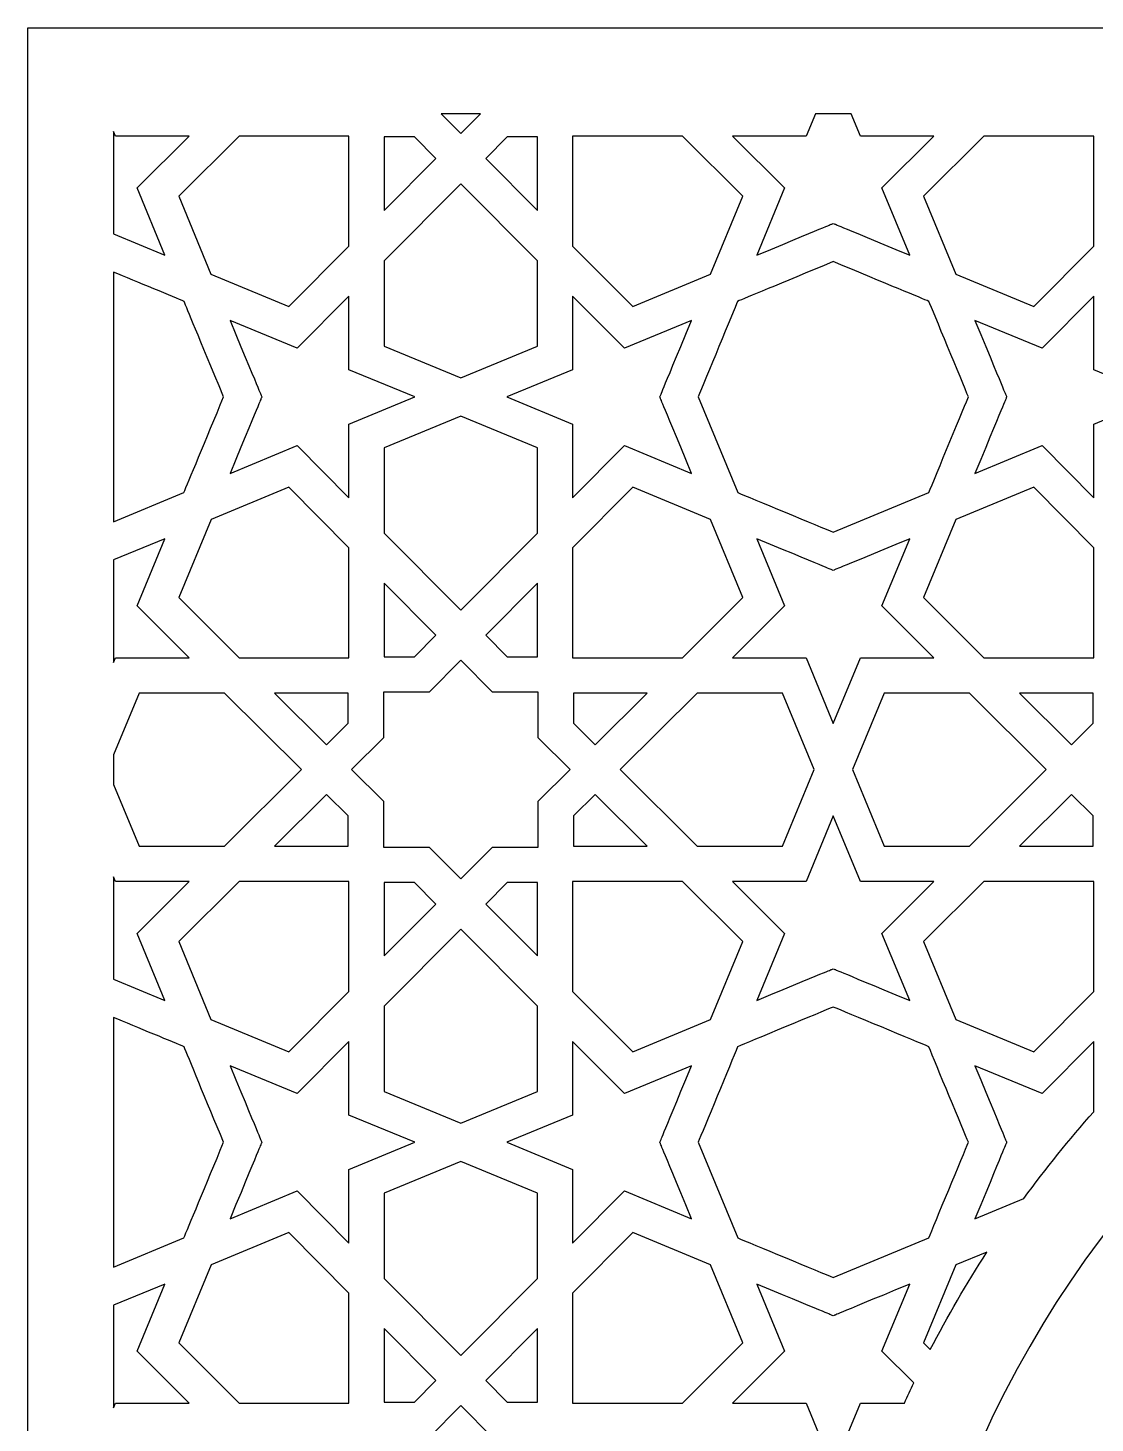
# Model space of a CAD drawing. Header units: millimetres. Extents: x -71 to 72, y -100 to 100.
# Drawn here: x -71.4 to -31.8, y 48.3 to 100.2 of the extents above; entities that cross this region are included whole.
import ezdxf

# ---------------------------------------------------------------- set-up
doc = ezdxf.new("R2010")
doc.units = ezdxf.units.MM
doc.header["$MEASUREMENT"] = 0
doc.layers.add('layer 1', color=7, linetype='Continuous')

msp = doc.modelspace()

# ---------------------------------------------------------------- linework, layer by layer
at = {"layer": 'layer 1', "color": 250}
for points, knots in [([(-71.4375, 100.1639), (-71.4375, 100.1639), (-71.4375, -99.8361), (-71.4375, -99.8361), (-71.4375, -99.8361), (-71.4375, -99.8361), (-39.4469, -99.8361), (-39.4469, -99.8361), (-39.4469, -99.8361), (-39.4469, -99.8361), (-39.4469, 31.5595), (-39.4469, 31.5595), (-39.4469, 31.5595), (-39.4469, 53.3323), (-21.7336, 71.0456), (0.0392, 71.0456), (0.0392, 71.0456), (21.8115, 71.0456), (39.5249, 53.3323), (39.5249, 31.5595), (39.5249, 31.5595), (39.5249, 31.5595), (39.5249, -99.8361), (39.5249, -99.8361), (39.5249, -99.8361), (39.5249, -99.8361), (71.5155, -99.8361), (71.5155, -99.8361), (71.5155, -99.8361), (71.5155, -99.8361), (71.5155, 100.1639), (71.5155, 100.1639), (71.5155, 100.1639), (71.5155, 100.1639), (-71.4375, 100.1639), (-71.4375, 100.1639)], [0, 0, 0, 0, 0.1, 0.1, 0.1, 0.1, 0.2, 0.2, 0.2, 0.2, 0.3, 0.3, 0.3, 0.3, 0.4, 0.4, 0.4, 0.4, 0.5, 0.5, 0.5, 0.5, 0.6, 0.6, 0.6, 0.6, 0.7, 0.7, 0.7, 0.7, 0.8, 0.8, 0.8, 0.8, 1, 1, 1, 1]), ([(-55.3482, 96.2385), (-55.3482, 96.2385), (-56.0798, 96.9772), (-56.0798, 96.9772), (-56.0798, 96.9772), (-56.0798, 96.9772), (-54.6167, 96.9772), (-54.6167, 96.9772), (-54.6167, 96.9772), (-54.6167, 96.9772), (-55.3482, 96.2385), (-55.3482, 96.2385)], [0, 0, 0, 0, 0.25, 0.25, 0.25, 0.25, 0.5, 0.5, 0.5, 0.5, 1, 1, 1, 1]), ([(-39.6998, 94.2192), (-39.6998, 94.2192), (-38.6651, 91.7247), (-38.6651, 91.7247), (-38.6651, 91.7247), (-41.6216, 92.9503), (-41.3203, 92.825), (-41.5078, 92.9037), (-41.5078, 92.9037), (-41.7003, 92.8229), (-41.3886, 92.9524), (-44.3504, 91.7247), (-44.3504, 91.7247), (-44.3504, 91.7247), (-43.3159, 94.2192), (-43.3159, 94.2192), (-43.3159, 94.2192), (-43.3159, 94.2192), (-45.249, 96.1436), (-45.249, 96.1436), (-45.249, 96.1436), (-45.249, 96.1436), (-42.5188, 96.1436), (-42.5188, 96.1436), (-42.5188, 96.1436), (-42.5188, 96.1436), (-42.1735, 96.9772), (-42.1735, 96.9772), (-42.1735, 96.9772), (-42.1735, 96.9772), (-40.842, 96.9772), (-40.842, 96.9772), (-40.842, 96.9772), (-40.842, 96.9772), (-40.4967, 96.1436), (-40.4967, 96.1436), (-40.4967, 96.1436), (-40.4967, 96.1436), (-37.7665, 96.1436), (-37.7665, 96.1436), (-37.7665, 96.1436), (-37.7665, 96.1436), (-39.6998, 94.2192), (-39.6998, 94.2192)], [0, 0, 0, 0, 0.0833333, 0.0833333, 0.0833333, 0.0833333, 0.1666667, 0.1666667, 0.1666667, 0.1666667, 0.25, 0.25, 0.25, 0.25, 0.3333333, 0.3333333, 0.3333333, 0.3333333, 0.4166667, 0.4166667, 0.4166667, 0.4166667, 0.5, 0.5, 0.5, 0.5, 0.5833333, 0.5833333, 0.5833333, 0.5833333, 0.6666667, 0.6666667, 0.6666667, 0.6666667, 0.75, 0.75, 0.75, 0.75, 0.8333333, 0.8333333, 0.8333333, 0.8333333, 1, 1, 1, 1]), ([(-67.3806, 94.2192), (-67.3806, 94.2192), (-66.3461, 91.7247), (-66.3461, 91.7247), (-66.3461, 91.7247), (-66.3461, 91.7247), (-68.2511, 92.5142), (-68.2511, 92.5142), (-68.2511, 92.5142), (-68.2511, 92.5142), (-68.2511, 96.3207), (-68.2511, 96.3207), (-68.2511, 96.3207), (-68.2511, 96.3207), (-68.1778, 96.1436), (-68.1778, 96.1436), (-68.1778, 96.1436), (-68.1778, 96.1436), (-65.4473, 96.1436), (-65.4473, 96.1436), (-65.4473, 96.1436), (-65.4473, 96.1436), (-67.3806, 94.2192), (-67.3806, 94.2192)], [0, 0, 0, 0, 0.1428571, 0.1428571, 0.1428571, 0.1428571, 0.2857143, 0.2857143, 0.2857143, 0.2857143, 0.4285714, 0.4285714, 0.4285714, 0.4285714, 0.5714286, 0.5714286, 0.5714286, 0.5714286, 0.7142857, 0.7142857, 0.7142857, 0.7142857, 1, 1, 1, 1]), ([(-59.5044, 92.0598), (-59.5044, 92.0598), (-61.7382, 89.8158), (-61.7382, 89.8158), (-61.7382, 89.8158), (-61.7382, 89.8158), (-64.6326, 91.016), (-64.6326, 91.016), (-64.6326, 91.016), (-64.6326, 91.016), (-65.8323, 93.9098), (-65.8323, 93.9098), (-65.8323, 93.9098), (-65.8323, 93.9098), (-63.5879, 96.1436), (-63.5879, 96.1436), (-63.5879, 96.1436), (-63.5879, 96.1436), (-59.5044, 96.1436), (-59.5044, 96.1436), (-59.5044, 96.1436), (-59.5044, 96.1436), (-59.5044, 92.0598), (-59.5044, 92.0598)], [0, 0, 0, 0, 0.1428571, 0.1428571, 0.1428571, 0.1428571, 0.2857143, 0.2857143, 0.2857143, 0.2857143, 0.4285714, 0.4285714, 0.4285714, 0.4285714, 0.5714286, 0.5714286, 0.5714286, 0.5714286, 0.7142857, 0.7142857, 0.7142857, 0.7142857, 1, 1, 1, 1]), ([(-58.1925, 93.3792), (-58.1925, 93.3792), (-58.1925, 96.1129), (-58.1925, 96.1129), (-58.1925, 96.1129), (-58.1925, 96.1129), (-57.0698, 96.1129), (-57.0698, 96.1129), (-57.0698, 96.1129), (-57.0698, 96.1129), (-56.2723, 95.3086), (-56.2723, 95.3086), (-56.2723, 95.3086), (-56.2723, 95.3086), (-58.1925, 93.3792), (-58.1925, 93.3792)], [0, 0, 0, 0, 0.2, 0.2, 0.2, 0.2, 0.4, 0.4, 0.4, 0.4, 0.6, 0.6, 0.6, 0.6, 1, 1, 1, 1]), ([(-54.4241, 95.3086), (-54.4241, 95.3086), (-53.6266, 96.1129), (-53.6266, 96.1129), (-53.6266, 96.1129), (-53.6266, 96.1129), (-52.504, 96.1129), (-52.504, 96.1129), (-52.504, 96.1129), (-52.504, 96.1129), (-52.504, 93.3792), (-52.504, 93.3792), (-52.504, 93.3792), (-52.504, 93.3792), (-54.4241, 95.3086), (-54.4241, 95.3086)], [0, 0, 0, 0, 0.2, 0.2, 0.2, 0.2, 0.4, 0.4, 0.4, 0.4, 0.6, 0.6, 0.6, 0.6, 1, 1, 1, 1]), ([(-46.0653, 91.0156), (-46.0653, 91.0156), (-48.9583, 89.8158), (-48.9583, 89.8158), (-48.9583, 89.8158), (-48.9583, 89.8158), (-51.192, 92.0598), (-51.192, 92.0598), (-51.192, 92.0598), (-51.192, 92.0598), (-51.192, 96.1436), (-51.192, 96.1436), (-51.192, 96.1436), (-51.192, 96.1436), (-47.1084, 96.1436), (-47.1084, 96.1436), (-47.1084, 96.1436), (-47.1084, 96.1436), (-44.8641, 93.9098), (-44.8641, 93.9098), (-44.8641, 93.9098), (-44.8641, 93.9098), (-46.0653, 91.0156), (-46.0653, 91.0156)], [0, 0, 0, 0, 0.1428571, 0.1428571, 0.1428571, 0.1428571, 0.2857143, 0.2857143, 0.2857143, 0.2857143, 0.4285714, 0.4285714, 0.4285714, 0.4285714, 0.5714286, 0.5714286, 0.5714286, 0.5714286, 0.7142857, 0.7142857, 0.7142857, 0.7142857, 1, 1, 1, 1]), ([(-31.8234, 92.0598), (-31.8234, 92.0598), (-34.0572, 89.8158), (-34.0572, 89.8158), (-34.0572, 89.8158), (-34.0572, 89.8158), (-36.9517, 91.016), (-36.9517, 91.016), (-36.9517, 91.016), (-36.9517, 91.016), (-38.1514, 93.9098), (-38.1514, 93.9098), (-38.1514, 93.9098), (-38.1514, 93.9098), (-35.9071, 96.1436), (-35.9071, 96.1436), (-35.9071, 96.1436), (-35.9071, 96.1436), (-31.8234, 96.1436), (-31.8234, 96.1436), (-31.8234, 96.1436), (-31.8234, 96.1436), (-31.8234, 92.0598), (-31.8234, 92.0598)], [0, 0, 0, 0, 0.1428571, 0.1428571, 0.1428571, 0.1428571, 0.2857143, 0.2857143, 0.2857143, 0.2857143, 0.4285714, 0.4285714, 0.4285714, 0.4285714, 0.5714286, 0.5714286, 0.5714286, 0.5714286, 0.7142857, 0.7142857, 0.7142857, 0.7142857, 1, 1, 1, 1]), ([(-52.504, 88.3476), (-52.504, 88.3476), (-55.3482, 87.1696), (-55.3482, 87.1696), (-55.3482, 87.1696), (-55.3482, 87.1696), (-58.1925, 88.3476), (-58.1925, 88.3476), (-58.1925, 88.3476), (-58.1925, 88.3476), (-58.1925, 91.5183), (-58.1925, 91.5183), (-58.1925, 91.5183), (-58.1925, 91.5183), (-55.3482, 94.3772), (-55.3482, 94.3772), (-55.3482, 94.3772), (-55.3482, 94.3772), (-52.504, 91.5183), (-52.504, 91.5183), (-52.504, 91.5183), (-52.504, 91.5183), (-52.504, 88.3476), (-52.504, 88.3476)], [0, 0, 0, 0, 0.1428571, 0.1428571, 0.1428571, 0.1428571, 0.2857143, 0.2857143, 0.2857143, 0.2857143, 0.4285714, 0.4285714, 0.4285714, 0.4285714, 0.5714286, 0.5714286, 0.5714286, 0.5714286, 0.7142857, 0.7142857, 0.7142857, 0.7142857, 1, 1, 1, 1]), ([(-37.9581, 82.9077), (-37.9581, 82.9077), (-41.5078, 81.4359), (-41.5078, 81.4359), (-41.5078, 81.4359), (-41.9581, 81.6226), (-44.6355, 82.7328), (-45.0588, 82.9081), (-45.0588, 82.9081), (-45.0588, 82.9081), (-46.5311, 86.4595), (-46.5311, 86.4595), (-46.5311, 86.4595), (-46.2899, 87.0405), (-45.1925, 89.6839), (-45.0643, 90.0081), (-45.0643, 90.0081), (-44.7849, 90.1245), (-43.495, 90.6593), (-41.5078, 91.4827), (-41.5078, 91.4827), (-39.5207, 90.6593), (-38.2306, 90.1245), (-37.9512, 90.0081), (-37.9512, 90.0081), (-37.8214, 89.68), (-36.7246, 87.0377), (-36.4844, 86.4595), (-36.4844, 86.4595), (-36.554, 86.2916), (-37.7494, 83.4066), (-37.9581, 82.9077)], [0, 0, 0, 0, 0.1111111, 0.1111111, 0.1111111, 0.1111111, 0.2222222, 0.2222222, 0.2222222, 0.2222222, 0.3333333, 0.3333333, 0.3333333, 0.3333333, 0.4444444, 0.4444444, 0.4444444, 0.4444444, 0.5555556, 0.5555556, 0.5555556, 0.5555556, 0.6666667, 0.6666667, 0.6666667, 0.6666667, 0.7777778, 0.7777778, 0.7777778, 0.7777778, 1, 1, 1, 1]), ([(-64.1652, 86.4595), (-64.8098, 84.9037), (-65.4988, 83.2425), (-65.6389, 82.9077), (-65.6389, 82.9077), (-65.6389, 82.9077), (-68.2511, 81.8247), (-68.2511, 81.8247), (-68.2511, 81.8247), (-68.2511, 81.8247), (-68.2511, 91.0943), (-68.2511, 91.0943), (-68.2511, 91.0943), (-67.4398, 90.7581), (-65.9424, 90.1372), (-65.6322, 90.0081), (-65.6322, 90.0081), (-65.5213, 89.7276), (-65.0986, 88.7109), (-64.1652, 86.4595)], [0, 0, 0, 0, 0.1666667, 0.1666667, 0.1666667, 0.1666667, 0.3333333, 0.3333333, 0.3333333, 0.3333333, 0.5, 0.5, 0.5, 0.5, 0.6666667, 0.6666667, 0.6666667, 0.6666667, 1, 1, 1, 1]), ([(-57.063, 86.4595), (-57.063, 86.4595), (-59.5044, 85.4484), (-59.5044, 85.4484), (-59.5044, 85.4484), (-59.5044, 85.4484), (-59.5044, 82.7179), (-59.5044, 82.7179), (-59.5044, 82.7179), (-59.5044, 82.7179), (-61.4288, 84.6512), (-61.4288, 84.6512), (-61.4288, 84.6512), (-61.4288, 84.6512), (-63.9232, 83.6165), (-63.9232, 83.6165), (-63.9232, 83.6165), (-62.6825, 86.6098), (-62.8184, 86.2831), (-62.7443, 86.4595), (-62.7443, 86.4595), (-62.8161, 86.6299), (-62.6766, 86.2944), (-63.9232, 89.3018), (-63.9232, 89.3018), (-63.9232, 89.3018), (-61.4288, 88.2675), (-61.4288, 88.2675), (-61.4288, 88.2675), (-61.4288, 88.2675), (-59.5044, 90.2007), (-59.5044, 90.2007), (-59.5044, 90.2007), (-59.5044, 90.2007), (-59.5044, 87.4702), (-59.5044, 87.4702), (-59.5044, 87.4702), (-59.5044, 87.4702), (-57.063, 86.4595), (-57.063, 86.4595)], [0, 0, 0, 0, 0.0909091, 0.0909091, 0.0909091, 0.0909091, 0.1818182, 0.1818182, 0.1818182, 0.1818182, 0.2727273, 0.2727273, 0.2727273, 0.2727273, 0.3636364, 0.3636364, 0.3636364, 0.3636364, 0.4545455, 0.4545455, 0.4545455, 0.4545455, 0.5454545, 0.5454545, 0.5454545, 0.5454545, 0.6363636, 0.6363636, 0.6363636, 0.6363636, 0.7272727, 0.7272727, 0.7272727, 0.7272727, 0.8181818, 0.8181818, 0.8181818, 0.8181818, 1, 1, 1, 1]), ([(-47.9521, 86.4595), (-47.8776, 86.282), (-48.0097, 86.6003), (-46.7731, 83.6165), (-46.7731, 83.6165), (-46.7731, 83.6165), (-49.2676, 84.6512), (-49.2676, 84.6512), (-49.2676, 84.6512), (-49.2676, 84.6512), (-51.192, 82.7179), (-51.192, 82.7179), (-51.192, 82.7179), (-51.192, 82.7179), (-51.192, 85.4484), (-51.192, 85.4484), (-51.192, 85.4484), (-51.192, 85.4484), (-53.6334, 86.4595), (-53.6334, 86.4595), (-53.6334, 86.4595), (-53.6334, 86.4595), (-51.192, 87.4702), (-51.192, 87.4702), (-51.192, 87.4702), (-51.192, 87.4702), (-51.192, 90.2007), (-51.192, 90.2007), (-51.192, 90.2007), (-51.192, 90.2007), (-49.2676, 88.2675), (-49.2676, 88.2675), (-49.2676, 88.2675), (-49.2676, 88.2675), (-46.7731, 89.3018), (-46.7731, 89.3018), (-46.7731, 89.3018), (-47.9994, 86.3434), (-47.8743, 86.6444), (-47.9521, 86.4595)], [0, 0, 0, 0, 0.0909091, 0.0909091, 0.0909091, 0.0909091, 0.1818182, 0.1818182, 0.1818182, 0.1818182, 0.2727273, 0.2727273, 0.2727273, 0.2727273, 0.3636364, 0.3636364, 0.3636364, 0.3636364, 0.4545455, 0.4545455, 0.4545455, 0.4545455, 0.5454545, 0.5454545, 0.5454545, 0.5454545, 0.6363636, 0.6363636, 0.6363636, 0.6363636, 0.7272727, 0.7272727, 0.7272727, 0.7272727, 0.8181818, 0.8181818, 0.8181818, 0.8181818, 1, 1, 1, 1]), ([(-29.3822, 86.4595), (-29.3822, 86.4595), (-31.8234, 85.4484), (-31.8234, 85.4484), (-31.8234, 85.4484), (-31.8234, 85.4484), (-31.8234, 82.7179), (-31.8234, 82.7179), (-31.8234, 82.7179), (-31.8234, 82.7179), (-33.7478, 84.6512), (-33.7478, 84.6512), (-33.7478, 84.6512), (-33.7478, 84.6512), (-36.2424, 83.6165), (-36.2424, 83.6165), (-36.2424, 83.6165), (-35.016, 86.5752), (-35.1413, 86.2743), (-35.0633, 86.4595), (-35.0633, 86.4595), (-35.1381, 86.6366), (-35.0058, 86.3184), (-36.2424, 89.3018), (-36.2424, 89.3018), (-36.2424, 89.3018), (-33.7478, 88.2675), (-33.7478, 88.2675), (-33.7478, 88.2675), (-33.7478, 88.2675), (-31.8234, 90.2007), (-31.8234, 90.2007), (-31.8234, 90.2007), (-31.8234, 90.2007), (-31.8234, 87.4702), (-31.8234, 87.4702), (-31.8234, 87.4702), (-31.8234, 87.4702), (-29.3822, 86.4595), (-29.3822, 86.4595)], [0, 0, 0, 0, 0.0909091, 0.0909091, 0.0909091, 0.0909091, 0.1818182, 0.1818182, 0.1818182, 0.1818182, 0.2727273, 0.2727273, 0.2727273, 0.2727273, 0.3636364, 0.3636364, 0.3636364, 0.3636364, 0.4545455, 0.4545455, 0.4545455, 0.4545455, 0.5454545, 0.5454545, 0.5454545, 0.5454545, 0.6363636, 0.6363636, 0.6363636, 0.6363636, 0.7272727, 0.7272727, 0.7272727, 0.7272727, 0.8181818, 0.8181818, 0.8181818, 0.8181818, 1, 1, 1, 1]), ([(-52.504, 81.4003), (-52.504, 81.4003), (-55.3482, 78.5418), (-55.3482, 78.5418), (-55.3482, 78.5418), (-55.3482, 78.5418), (-58.1925, 81.4003), (-58.1925, 81.4003), (-58.1925, 81.4003), (-58.1925, 81.4003), (-58.1925, 84.5714), (-58.1925, 84.5714), (-58.1925, 84.5714), (-58.1925, 84.5714), (-55.3482, 85.749), (-55.3482, 85.749), (-55.3482, 85.749), (-55.3482, 85.749), (-52.504, 84.5714), (-52.504, 84.5714), (-52.504, 84.5714), (-52.504, 84.5714), (-52.504, 81.4003), (-52.504, 81.4003)], [0, 0, 0, 0, 0.1428571, 0.1428571, 0.1428571, 0.1428571, 0.2857143, 0.2857143, 0.2857143, 0.2857143, 0.4285714, 0.4285714, 0.4285714, 0.4285714, 0.5714286, 0.5714286, 0.5714286, 0.5714286, 0.7142857, 0.7142857, 0.7142857, 0.7142857, 1, 1, 1, 1]), ([(-64.6319, 81.9027), (-64.6319, 81.9027), (-61.7382, 83.1028), (-61.7382, 83.1028), (-61.7382, 83.1028), (-61.7382, 83.1028), (-59.5044, 80.8588), (-59.5044, 80.8588), (-59.5044, 80.8588), (-59.5044, 80.8588), (-59.5044, 76.775), (-59.5044, 76.775), (-59.5044, 76.775), (-59.5044, 76.775), (-63.5879, 76.775), (-63.5879, 76.775), (-63.5879, 76.775), (-63.5879, 76.775), (-65.8322, 79.0088), (-65.8322, 79.0088), (-65.8322, 79.0088), (-65.8322, 79.0088), (-64.6319, 81.9027), (-64.6319, 81.9027)], [0, 0, 0, 0, 0.1428571, 0.1428571, 0.1428571, 0.1428571, 0.2857143, 0.2857143, 0.2857143, 0.2857143, 0.4285714, 0.4285714, 0.4285714, 0.4285714, 0.5714286, 0.5714286, 0.5714286, 0.5714286, 0.7142857, 0.7142857, 0.7142857, 0.7142857, 1, 1, 1, 1]), ([(-46.0645, 81.9027), (-46.0645, 81.9027), (-44.8641, 79.0088), (-44.8641, 79.0088), (-44.8641, 79.0088), (-44.8641, 79.0088), (-47.1084, 76.775), (-47.1084, 76.775), (-47.1084, 76.775), (-47.1084, 76.775), (-51.192, 76.775), (-51.192, 76.775), (-51.192, 76.775), (-51.192, 76.775), (-51.192, 80.8588), (-51.192, 80.8588), (-51.192, 80.8588), (-51.192, 80.8588), (-48.9583, 83.1028), (-48.9583, 83.1028), (-48.9583, 83.1028), (-48.9583, 83.1028), (-46.0645, 81.9027), (-46.0645, 81.9027)], [0, 0, 0, 0, 0.1428571, 0.1428571, 0.1428571, 0.1428571, 0.2857143, 0.2857143, 0.2857143, 0.2857143, 0.4285714, 0.4285714, 0.4285714, 0.4285714, 0.5714286, 0.5714286, 0.5714286, 0.5714286, 0.7142857, 0.7142857, 0.7142857, 0.7142857, 1, 1, 1, 1]), ([(-36.951, 81.9027), (-36.951, 81.9027), (-34.0572, 83.1028), (-34.0572, 83.1028), (-34.0572, 83.1028), (-34.0572, 83.1028), (-31.8234, 80.8588), (-31.8234, 80.8588), (-31.8234, 80.8588), (-31.8234, 80.8588), (-31.8234, 76.775), (-31.8234, 76.775), (-31.8234, 76.775), (-31.8234, 76.775), (-35.9071, 76.775), (-35.9071, 76.775), (-35.9071, 76.775), (-35.9071, 76.775), (-38.1514, 79.0088), (-38.1514, 79.0088), (-38.1514, 79.0088), (-38.1514, 79.0088), (-36.951, 81.9027), (-36.951, 81.9027)], [0, 0, 0, 0, 0.1428571, 0.1428571, 0.1428571, 0.1428571, 0.2857143, 0.2857143, 0.2857143, 0.2857143, 0.4285714, 0.4285714, 0.4285714, 0.4285714, 0.5714286, 0.5714286, 0.5714286, 0.5714286, 0.7142857, 0.7142857, 0.7142857, 0.7142857, 1, 1, 1, 1]), ([(-67.3806, 78.6994), (-67.3806, 78.6994), (-65.4473, 76.775), (-65.4473, 76.775), (-65.4473, 76.775), (-65.4473, 76.775), (-68.1778, 76.775), (-68.1778, 76.775), (-68.1778, 76.775), (-68.1778, 76.775), (-68.2511, 76.5979), (-68.2511, 76.5979), (-68.2511, 76.5979), (-68.2511, 76.5979), (-68.2511, 80.4044), (-68.2511, 80.4044), (-68.2511, 80.4044), (-68.2511, 80.4044), (-66.3461, 81.1939), (-66.3461, 81.1939), (-66.3461, 81.1939), (-66.3461, 81.1939), (-67.3806, 78.6994), (-67.3806, 78.6994)], [0, 0, 0, 0, 0.1428571, 0.1428571, 0.1428571, 0.1428571, 0.2857143, 0.2857143, 0.2857143, 0.2857143, 0.4285714, 0.4285714, 0.4285714, 0.4285714, 0.5714286, 0.5714286, 0.5714286, 0.5714286, 0.7142857, 0.7142857, 0.7142857, 0.7142857, 1, 1, 1, 1]), ([(-40.4968, 76.775), (-40.4968, 76.775), (-41.5078, 74.3338), (-41.5078, 74.3338), (-41.5078, 74.3338), (-41.5078, 74.3338), (-42.5187, 76.775), (-42.5187, 76.775), (-42.5187, 76.775), (-42.5187, 76.775), (-45.249, 76.775), (-45.249, 76.775), (-45.249, 76.775), (-45.249, 76.775), (-43.3159, 78.6994), (-43.3159, 78.6994), (-43.3159, 78.6994), (-43.3159, 78.6994), (-44.3504, 81.1939), (-44.3504, 81.1939), (-44.3504, 81.1939), (-41.4173, 79.9783), (-41.6949, 80.0936), (-41.5078, 80.015), (-41.5078, 80.015), (-41.3325, 80.0887), (-41.6384, 79.9617), (-38.6651, 81.1939), (-38.6651, 81.1939), (-38.6651, 81.1939), (-39.6998, 78.6994), (-39.6998, 78.6994), (-39.6998, 78.6994), (-39.6998, 78.6994), (-37.7665, 76.775), (-37.7665, 76.775), (-37.7665, 76.775), (-37.7665, 76.775), (-40.4968, 76.775), (-40.4968, 76.775)], [0, 0, 0, 0, 0.0909091, 0.0909091, 0.0909091, 0.0909091, 0.1818182, 0.1818182, 0.1818182, 0.1818182, 0.2727273, 0.2727273, 0.2727273, 0.2727273, 0.3636364, 0.3636364, 0.3636364, 0.3636364, 0.4545455, 0.4545455, 0.4545455, 0.4545455, 0.5454545, 0.5454545, 0.5454545, 0.5454545, 0.6363636, 0.6363636, 0.6363636, 0.6363636, 0.7272727, 0.7272727, 0.7272727, 0.7272727, 0.8181818, 0.8181818, 0.8181818, 0.8181818, 1, 1, 1, 1]), ([(-58.1925, 76.8057), (-58.1925, 76.8057), (-58.1925, 79.5394), (-58.1925, 79.5394), (-58.1925, 79.5394), (-58.1925, 79.5394), (-56.2723, 77.6101), (-56.2723, 77.6101), (-56.2723, 77.6101), (-56.2723, 77.6101), (-57.0698, 76.8057), (-57.0698, 76.8057), (-57.0698, 76.8057), (-57.0698, 76.8057), (-58.1925, 76.8057), (-58.1925, 76.8057)], [0, 0, 0, 0, 0.2, 0.2, 0.2, 0.2, 0.4, 0.4, 0.4, 0.4, 0.6, 0.6, 0.6, 0.6, 1, 1, 1, 1]), ([(-54.424, 77.6101), (-54.424, 77.6101), (-52.504, 79.5394), (-52.504, 79.5394), (-52.504, 79.5394), (-52.504, 79.5394), (-52.504, 76.8057), (-52.504, 76.8057), (-52.504, 76.8057), (-52.504, 76.8057), (-53.6265, 76.8057), (-53.6265, 76.8057), (-53.6265, 76.8057), (-53.6265, 76.8057), (-54.424, 77.6101), (-54.424, 77.6101)], [0, 0, 0, 0, 0.2, 0.2, 0.2, 0.2, 0.4, 0.4, 0.4, 0.4, 0.6, 0.6, 0.6, 0.6, 1, 1, 1, 1]), ([(-59.4056, 72.6228), (-59.4056, 72.6228), (-58.2232, 73.7934), (-58.2232, 73.7934), (-58.2232, 73.7934), (-58.2232, 73.7934), (-58.2232, 75.4938), (-58.2232, 75.4938), (-58.2232, 75.4938), (-58.2232, 75.4938), (-56.5226, 75.4938), (-56.5226, 75.4938), (-56.5226, 75.4938), (-56.5226, 75.4938), (-55.3482, 76.6801), (-55.3482, 76.6801), (-55.3482, 76.6801), (-55.3482, 76.6801), (-54.1737, 75.4938), (-54.1737, 75.4938), (-54.1737, 75.4938), (-54.1737, 75.4938), (-52.4732, 75.4938), (-52.4732, 75.4938), (-52.4732, 75.4938), (-52.4732, 75.4938), (-52.4732, 73.7934), (-52.4732, 73.7934), (-52.4732, 73.7934), (-52.4732, 73.7934), (-51.287, 72.619), (-51.287, 72.619), (-51.287, 72.619), (-51.287, 72.619), (-52.4732, 71.4446), (-52.4732, 71.4446), (-52.4732, 71.4446), (-52.4732, 71.4446), (-52.4732, 69.7438), (-52.4732, 69.7438), (-52.4732, 69.7438), (-52.4732, 69.7438), (-54.1737, 69.7438), (-54.1737, 69.7438), (-54.1737, 69.7438), (-54.1737, 69.7438), (-55.3471, 68.5585), (-55.3471, 68.5585), (-55.3471, 68.5585), (-55.3471, 68.5585), (-55.351, 68.5624), (-55.351, 68.5624), (-55.351, 68.5624), (-55.351, 68.5624), (-55.3521, 68.5613), (-55.3521, 68.5613), (-55.3521, 68.5613), (-55.3521, 68.5613), (-56.5226, 69.7438), (-56.5226, 69.7438), (-56.5226, 69.7438), (-56.5226, 69.7438), (-58.2232, 69.7438), (-58.2232, 69.7438), (-58.2232, 69.7438), (-58.2232, 69.7438), (-58.2232, 71.4446), (-58.2232, 71.4446), (-58.2232, 71.4446), (-58.2232, 71.4446), (-59.4085, 72.6176), (-59.4085, 72.6176), (-59.4085, 72.6176), (-59.4085, 72.6176), (-59.4046, 72.6218), (-59.4046, 72.6218), (-59.4046, 72.6218), (-59.4046, 72.6218), (-59.4056, 72.6228), (-59.4056, 72.6228)], [0, 0, 0, 0, 0.047619, 0.047619, 0.047619, 0.047619, 0.0952381, 0.0952381, 0.0952381, 0.0952381, 0.1428571, 0.1428571, 0.1428571, 0.1428571, 0.1904762, 0.1904762, 0.1904762, 0.1904762, 0.2380952, 0.2380952, 0.2380952, 0.2380952, 0.2857143, 0.2857143, 0.2857143, 0.2857143, 0.3333333, 0.3333333, 0.3333333, 0.3333333, 0.3809524, 0.3809524, 0.3809524, 0.3809524, 0.4285714, 0.4285714, 0.4285714, 0.4285714, 0.4761905, 0.4761905, 0.4761905, 0.4761905, 0.5238095, 0.5238095, 0.5238095, 0.5238095, 0.5714286, 0.5714286, 0.5714286, 0.5714286, 0.6190476, 0.6190476, 0.6190476, 0.6190476, 0.6666667, 0.6666667, 0.6666667, 0.6666667, 0.7142857, 0.7142857, 0.7142857, 0.7142857, 0.7619048, 0.7619048, 0.7619048, 0.7619048, 0.8095238, 0.8095238, 0.8095238, 0.8095238, 0.8571429, 0.8571429, 0.8571429, 0.8571429, 0.9047619, 0.9047619, 0.9047619, 0.9047619, 1, 1, 1, 1]), ([(-64.1296, 75.4631), (-64.1296, 75.4631), (-61.2709, 72.619), (-61.2709, 72.619), (-61.2709, 72.619), (-61.2709, 72.619), (-64.1296, 69.7745), (-64.1296, 69.7745), (-64.1296, 69.7745), (-64.1296, 69.7745), (-67.3006, 69.7745), (-67.3006, 69.7745), (-67.3006, 69.7745), (-67.3006, 69.7745), (-68.2511, 72.07), (-68.2511, 72.07), (-68.2511, 72.07), (-68.2511, 72.07), (-68.2511, 73.1679), (-68.2511, 73.1679), (-68.2511, 73.1679), (-68.2511, 73.1679), (-67.3006, 75.4631), (-67.3006, 75.4631), (-67.3006, 75.4631), (-67.3006, 75.4631), (-64.1296, 75.4631), (-64.1296, 75.4631)], [0, 0, 0, 0, 0.125, 0.125, 0.125, 0.125, 0.25, 0.25, 0.25, 0.25, 0.375, 0.375, 0.375, 0.375, 0.5, 0.5, 0.5, 0.5, 0.625, 0.625, 0.625, 0.625, 0.75, 0.75, 0.75, 0.75, 1, 1, 1, 1]), ([(-59.5351, 75.4631), (-59.5351, 75.4631), (-59.5351, 74.3405), (-59.5351, 74.3405), (-59.5351, 74.3405), (-59.5351, 74.3405), (-60.3395, 73.5429), (-60.3395, 73.5429), (-60.3395, 73.5429), (-60.3395, 73.5429), (-62.2689, 75.4631), (-62.2689, 75.4631), (-62.2689, 75.4631), (-62.2689, 75.4631), (-59.5351, 75.4631), (-59.5351, 75.4631)], [0, 0, 0, 0, 0.2, 0.2, 0.2, 0.2, 0.4, 0.4, 0.4, 0.4, 0.6, 0.6, 0.6, 0.6, 1, 1, 1, 1]), ([(-48.4276, 75.4631), (-48.4276, 75.4631), (-50.3569, 73.5429), (-50.3569, 73.5429), (-50.3569, 73.5429), (-50.3569, 73.5429), (-51.1613, 74.3405), (-51.1613, 74.3405), (-51.1613, 74.3405), (-51.1613, 74.3405), (-51.1613, 75.4631), (-51.1613, 75.4631), (-51.1613, 75.4631), (-51.1613, 75.4631), (-48.4276, 75.4631), (-48.4276, 75.4631)], [0, 0, 0, 0, 0.2, 0.2, 0.2, 0.2, 0.4, 0.4, 0.4, 0.4, 0.6, 0.6, 0.6, 0.6, 1, 1, 1, 1]), ([(-43.3958, 75.4631), (-43.3958, 75.4631), (-42.218, 72.619), (-42.218, 72.619), (-42.218, 72.619), (-42.218, 72.619), (-43.3958, 69.7745), (-43.3958, 69.7745), (-43.3958, 69.7745), (-43.3958, 69.7745), (-46.5668, 69.7745), (-46.5668, 69.7745), (-46.5668, 69.7745), (-46.5668, 69.7745), (-49.4255, 72.619), (-49.4255, 72.619), (-49.4255, 72.619), (-49.4255, 72.619), (-46.5668, 75.4631), (-46.5668, 75.4631), (-46.5668, 75.4631), (-46.5668, 75.4631), (-43.3958, 75.4631), (-43.3958, 75.4631)], [0, 0, 0, 0, 0.1428571, 0.1428571, 0.1428571, 0.1428571, 0.2857143, 0.2857143, 0.2857143, 0.2857143, 0.4285714, 0.4285714, 0.4285714, 0.4285714, 0.5714286, 0.5714286, 0.5714286, 0.5714286, 0.7142857, 0.7142857, 0.7142857, 0.7142857, 1, 1, 1, 1]), ([(-39.6198, 69.7745), (-39.6198, 69.7745), (-40.7977, 72.619), (-40.7977, 72.619), (-40.7977, 72.619), (-40.7977, 72.619), (-39.6198, 75.4631), (-39.6198, 75.4631), (-39.6198, 75.4631), (-39.6198, 75.4631), (-36.4487, 75.4631), (-36.4487, 75.4631), (-36.4487, 75.4631), (-36.4487, 75.4631), (-33.5901, 72.619), (-33.5901, 72.619), (-33.5901, 72.619), (-33.5901, 72.619), (-36.4487, 69.7745), (-36.4487, 69.7745), (-36.4487, 69.7745), (-36.4487, 69.7745), (-39.6198, 69.7745), (-39.6198, 69.7745)], [0, 0, 0, 0, 0.1428571, 0.1428571, 0.1428571, 0.1428571, 0.2857143, 0.2857143, 0.2857143, 0.2857143, 0.4285714, 0.4285714, 0.4285714, 0.4285714, 0.5714286, 0.5714286, 0.5714286, 0.5714286, 0.7142857, 0.7142857, 0.7142857, 0.7142857, 1, 1, 1, 1]), ([(-31.8541, 75.4631), (-31.8541, 75.4631), (-31.8541, 74.3405), (-31.8541, 74.3405), (-31.8541, 74.3405), (-31.8541, 74.3405), (-32.6588, 73.5429), (-32.6588, 73.5429), (-32.6588, 73.5429), (-32.6588, 73.5429), (-34.5881, 75.4631), (-34.5881, 75.4631), (-34.5881, 75.4631), (-34.5881, 75.4631), (-31.8541, 75.4631), (-31.8541, 75.4631)], [0, 0, 0, 0, 0.2, 0.2, 0.2, 0.2, 0.4, 0.4, 0.4, 0.4, 0.6, 0.6, 0.6, 0.6, 1, 1, 1, 1]), ([(-59.5351, 70.8974), (-59.5351, 70.8974), (-59.5351, 69.7745), (-59.5351, 69.7745), (-59.5351, 69.7745), (-59.5351, 69.7745), (-62.2689, 69.7745), (-62.2689, 69.7745), (-62.2689, 69.7745), (-62.2689, 69.7745), (-60.3395, 71.6947), (-60.3395, 71.6947), (-60.3395, 71.6947), (-60.3395, 71.6947), (-59.5351, 70.8974), (-59.5351, 70.8974)], [0, 0, 0, 0, 0.2, 0.2, 0.2, 0.2, 0.4, 0.4, 0.4, 0.4, 0.6, 0.6, 0.6, 0.6, 1, 1, 1, 1]), ([(-51.1613, 69.7745), (-51.1613, 69.7745), (-51.1613, 70.8974), (-51.1613, 70.8974), (-51.1613, 70.8974), (-51.1613, 70.8974), (-50.3569, 71.6947), (-50.3569, 71.6947), (-50.3569, 71.6947), (-50.3569, 71.6947), (-48.4276, 69.7745), (-48.4276, 69.7745), (-48.4276, 69.7745), (-48.4276, 69.7745), (-51.1613, 69.7745), (-51.1613, 69.7745)], [0, 0, 0, 0, 0.2, 0.2, 0.2, 0.2, 0.4, 0.4, 0.4, 0.4, 0.6, 0.6, 0.6, 0.6, 1, 1, 1, 1]), ([(-34.5881, 69.7745), (-34.5881, 69.7745), (-32.6588, 71.6947), (-32.6588, 71.6947), (-32.6588, 71.6947), (-32.6588, 71.6947), (-31.8541, 70.8974), (-31.8541, 70.8974), (-31.8541, 70.8974), (-31.8541, 70.8974), (-31.8541, 69.7745), (-31.8541, 69.7745), (-31.8541, 69.7745), (-31.8541, 69.7745), (-34.5881, 69.7745), (-34.5881, 69.7745)], [0, 0, 0, 0, 0.2, 0.2, 0.2, 0.2, 0.4, 0.4, 0.4, 0.4, 0.6, 0.6, 0.6, 0.6, 1, 1, 1, 1]), ([(-41.5078, 65.223), (-41.7163, 65.1355), (-41.3224, 65.2988), (-44.3504, 64.044), (-44.3504, 64.044), (-44.3504, 64.044), (-43.3159, 66.5381), (-43.3159, 66.5381), (-43.3159, 66.5381), (-43.3159, 66.5381), (-45.249, 68.4629), (-45.249, 68.4629), (-45.249, 68.4629), (-45.249, 68.4629), (-42.5187, 68.4629), (-42.5187, 68.4629), (-42.5187, 68.4629), (-42.5187, 68.4629), (-41.5078, 70.9041), (-41.5078, 70.9041), (-41.5078, 70.9041), (-41.5078, 70.9041), (-40.4968, 68.4629), (-40.4968, 68.4629), (-40.4968, 68.4629), (-40.4968, 68.4629), (-37.7665, 68.4629), (-37.7665, 68.4629), (-37.7665, 68.4629), (-37.7665, 68.4629), (-39.6998, 66.5381), (-39.6998, 66.5381), (-39.6998, 66.5381), (-39.6998, 66.5381), (-38.6651, 64.044), (-38.6651, 64.044), (-38.6651, 64.044), (-41.6038, 65.2621), (-41.3192, 65.1436), (-41.5078, 65.223)], [0, 0, 0, 0, 0.0909091, 0.0909091, 0.0909091, 0.0909091, 0.1818182, 0.1818182, 0.1818182, 0.1818182, 0.2727273, 0.2727273, 0.2727273, 0.2727273, 0.3636364, 0.3636364, 0.3636364, 0.3636364, 0.4545455, 0.4545455, 0.4545455, 0.4545455, 0.5454545, 0.5454545, 0.5454545, 0.5454545, 0.6363636, 0.6363636, 0.6363636, 0.6363636, 0.7272727, 0.7272727, 0.7272727, 0.7272727, 0.8181818, 0.8181818, 0.8181818, 0.8181818, 1, 1, 1, 1]), ([(-67.3806, 66.5381), (-67.3806, 66.5381), (-66.3461, 64.044), (-66.3461, 64.044), (-66.3461, 64.044), (-66.3461, 64.044), (-68.2511, 64.8335), (-68.2511, 64.8335), (-68.2511, 64.8335), (-68.2511, 64.8335), (-68.2511, 68.6396), (-68.2511, 68.6396), (-68.2511, 68.6396), (-68.2511, 68.6396), (-68.1778, 68.4629), (-68.1778, 68.4629), (-68.1778, 68.4629), (-68.1778, 68.4629), (-65.4473, 68.4629), (-65.4473, 68.4629), (-65.4473, 68.4629), (-65.4473, 68.4629), (-67.3806, 66.5381), (-67.3806, 66.5381)], [0, 0, 0, 0, 0.1428571, 0.1428571, 0.1428571, 0.1428571, 0.2857143, 0.2857143, 0.2857143, 0.2857143, 0.4285714, 0.4285714, 0.4285714, 0.4285714, 0.5714286, 0.5714286, 0.5714286, 0.5714286, 0.7142857, 0.7142857, 0.7142857, 0.7142857, 1, 1, 1, 1]), ([(-59.5044, 68.4629), (-59.5044, 68.4629), (-59.5044, 64.3791), (-59.5044, 64.3791), (-59.5044, 64.3791), (-59.5044, 64.3791), (-61.7382, 62.1348), (-61.7382, 62.1348), (-61.7382, 62.1348), (-61.7382, 62.1348), (-64.6326, 63.3349), (-64.6326, 63.3349), (-64.6326, 63.3349), (-64.6326, 63.3349), (-65.8323, 66.2291), (-65.8323, 66.2291), (-65.8323, 66.2291), (-65.8323, 66.2291), (-63.5879, 68.4629), (-63.5879, 68.4629), (-63.5879, 68.4629), (-63.5879, 68.4629), (-59.5044, 68.4629), (-59.5044, 68.4629)], [0, 0, 0, 0, 0.1428571, 0.1428571, 0.1428571, 0.1428571, 0.2857143, 0.2857143, 0.2857143, 0.2857143, 0.4285714, 0.4285714, 0.4285714, 0.4285714, 0.5714286, 0.5714286, 0.5714286, 0.5714286, 0.7142857, 0.7142857, 0.7142857, 0.7142857, 1, 1, 1, 1]), ([(-58.1925, 65.6982), (-58.1925, 65.6982), (-58.1925, 68.4318), (-58.1925, 68.4318), (-58.1925, 68.4318), (-58.1925, 68.4318), (-57.0698, 68.4318), (-57.0698, 68.4318), (-57.0698, 68.4318), (-57.0698, 68.4318), (-56.2723, 67.6275), (-56.2723, 67.6275), (-56.2723, 67.6275), (-56.2723, 67.6275), (-58.1925, 65.6982), (-58.1925, 65.6982)], [0, 0, 0, 0, 0.2, 0.2, 0.2, 0.2, 0.4, 0.4, 0.4, 0.4, 0.6, 0.6, 0.6, 0.6, 1, 1, 1, 1]), ([(-52.504, 68.4318), (-52.504, 68.4318), (-52.504, 65.6982), (-52.504, 65.6982), (-52.504, 65.6982), (-52.504, 65.6982), (-54.4241, 67.6275), (-54.4241, 67.6275), (-54.4241, 67.6275), (-54.4241, 67.6275), (-53.6266, 68.4318), (-53.6266, 68.4318), (-53.6266, 68.4318), (-53.6266, 68.4318), (-52.504, 68.4318), (-52.504, 68.4318)], [0, 0, 0, 0, 0.2, 0.2, 0.2, 0.2, 0.4, 0.4, 0.4, 0.4, 0.6, 0.6, 0.6, 0.6, 1, 1, 1, 1]), ([(-46.0653, 63.3346), (-46.0653, 63.3346), (-48.9583, 62.1348), (-48.9583, 62.1348), (-48.9583, 62.1348), (-48.9583, 62.1348), (-51.192, 64.3791), (-51.192, 64.3791), (-51.192, 64.3791), (-51.192, 64.3791), (-51.192, 68.4629), (-51.192, 68.4629), (-51.192, 68.4629), (-51.192, 68.4629), (-47.1084, 68.4629), (-47.1084, 68.4629), (-47.1084, 68.4629), (-47.1084, 68.4629), (-44.8641, 66.2291), (-44.8641, 66.2291), (-44.8641, 66.2291), (-44.8641, 66.2291), (-46.0653, 63.3346), (-46.0653, 63.3346)], [0, 0, 0, 0, 0.1428571, 0.1428571, 0.1428571, 0.1428571, 0.2857143, 0.2857143, 0.2857143, 0.2857143, 0.4285714, 0.4285714, 0.4285714, 0.4285714, 0.5714286, 0.5714286, 0.5714286, 0.5714286, 0.7142857, 0.7142857, 0.7142857, 0.7142857, 1, 1, 1, 1]), ([(-31.8234, 64.3791), (-31.8234, 64.3791), (-34.0572, 62.1348), (-34.0572, 62.1348), (-34.0572, 62.1348), (-34.0572, 62.1348), (-36.9517, 63.3349), (-36.9517, 63.3349), (-36.9517, 63.3349), (-36.9517, 63.3349), (-38.1514, 66.2291), (-38.1514, 66.2291), (-38.1514, 66.2291), (-38.1514, 66.2291), (-35.9071, 68.4629), (-35.9071, 68.4629), (-35.9071, 68.4629), (-35.9071, 68.4629), (-31.8234, 68.4629), (-31.8234, 68.4629), (-31.8234, 68.4629), (-31.8234, 68.4629), (-31.8234, 64.3791), (-31.8234, 64.3791)], [0, 0, 0, 0, 0.1428571, 0.1428571, 0.1428571, 0.1428571, 0.2857143, 0.2857143, 0.2857143, 0.2857143, 0.4285714, 0.4285714, 0.4285714, 0.4285714, 0.5714286, 0.5714286, 0.5714286, 0.5714286, 0.7142857, 0.7142857, 0.7142857, 0.7142857, 1, 1, 1, 1]), ([(-55.3482, 59.4889), (-55.3482, 59.4889), (-58.1925, 60.6665), (-58.1925, 60.6665), (-58.1925, 60.6665), (-58.1925, 60.6665), (-58.1925, 63.8373), (-58.1925, 63.8373), (-58.1925, 63.8373), (-58.1925, 63.8373), (-55.3482, 66.6962), (-55.3482, 66.6962), (-55.3482, 66.6962), (-55.3482, 66.6962), (-52.504, 63.8373), (-52.504, 63.8373), (-52.504, 63.8373), (-52.504, 63.8373), (-52.504, 60.6665), (-52.504, 60.6665), (-52.504, 60.6665), (-52.504, 60.6665), (-55.3482, 59.4889), (-55.3482, 59.4889)], [0, 0, 0, 0, 0.1428571, 0.1428571, 0.1428571, 0.1428571, 0.2857143, 0.2857143, 0.2857143, 0.2857143, 0.4285714, 0.4285714, 0.4285714, 0.4285714, 0.5714286, 0.5714286, 0.5714286, 0.5714286, 0.7142857, 0.7142857, 0.7142857, 0.7142857, 1, 1, 1, 1]), ([(-41.5078, 53.7549), (-41.9578, 53.9415), (-44.6331, 55.0506), (-45.0588, 55.2274), (-45.0588, 55.2274), (-45.0588, 55.2274), (-46.531, 58.7781), (-46.531, 58.7781), (-46.531, 58.7781), (-46.3478, 59.2145), (-45.2962, 61.721), (-45.0651, 62.3267), (-45.0651, 62.3267), (-44.6414, 62.5034), (-41.9586, 63.615), (-41.5078, 63.802), (-41.5078, 63.802), (-41.057, 63.615), (-38.374, 62.5031), (-37.9504, 62.3267), (-37.9504, 62.3267), (-37.7191, 61.7206), (-36.6677, 59.2141), (-36.4845, 58.7781), (-36.4845, 58.7781), (-36.6648, 58.3431), (-37.764, 55.6906), (-37.9581, 55.2267), (-37.9581, 55.2267), (-37.9581, 55.2267), (-41.5078, 53.7549), (-41.5078, 53.7549)], [0, 0, 0, 0, 0.1111111, 0.1111111, 0.1111111, 0.1111111, 0.2222222, 0.2222222, 0.2222222, 0.2222222, 0.3333333, 0.3333333, 0.3333333, 0.3333333, 0.4444444, 0.4444444, 0.4444444, 0.4444444, 0.5555556, 0.5555556, 0.5555556, 0.5555556, 0.6666667, 0.6666667, 0.6666667, 0.6666667, 0.7777778, 0.7777778, 0.7777778, 0.7777778, 1, 1, 1, 1]), ([(-64.1652, 58.7784), (-64.81, 57.223), (-65.4988, 55.5618), (-65.6389, 55.2267), (-65.6389, 55.2267), (-65.6389, 55.2267), (-68.2511, 54.1436), (-68.2511, 54.1436), (-68.2511, 54.1436), (-68.2511, 54.1436), (-68.2511, 63.4132), (-68.2511, 63.4132), (-68.2511, 63.4132), (-67.4397, 63.077), (-65.9426, 62.4565), (-65.632, 62.327), (-65.632, 62.327), (-65.504, 62.0032), (-64.7905, 60.2873), (-64.1652, 58.7784)], [0, 0, 0, 0, 0.1666667, 0.1666667, 0.1666667, 0.1666667, 0.3333333, 0.3333333, 0.3333333, 0.3333333, 0.5, 0.5, 0.5, 0.5, 0.6666667, 0.6666667, 0.6666667, 0.6666667, 1, 1, 1, 1]), ([(-63.9232, 61.6211), (-63.9232, 61.6211), (-61.4288, 60.5864), (-61.4288, 60.5864), (-61.4288, 60.5864), (-61.4288, 60.5864), (-59.5044, 62.5196), (-59.5044, 62.5196), (-59.5044, 62.5196), (-59.5044, 62.5196), (-59.5044, 59.7891), (-59.5044, 59.7891), (-59.5044, 59.7891), (-59.5044, 59.7891), (-57.063, 58.7784), (-57.063, 58.7784), (-57.063, 58.7784), (-57.063, 58.7784), (-59.5044, 57.7677), (-59.5044, 57.7677), (-59.5044, 57.7677), (-59.5044, 57.7677), (-59.5044, 55.0372), (-59.5044, 55.0372), (-59.5044, 55.0372), (-59.5044, 55.0372), (-61.4288, 56.9704), (-61.4288, 56.9704), (-61.4288, 56.9704), (-61.4288, 56.9704), (-63.9232, 55.9358), (-63.9232, 55.9358), (-63.9232, 55.9358), (-62.6737, 58.9502), (-62.819, 58.601), (-62.7441, 58.7784), (-62.7441, 58.7784), (-62.8221, 58.964), (-62.6971, 58.6627), (-63.9232, 61.6211)], [0, 0, 0, 0, 0.0909091, 0.0909091, 0.0909091, 0.0909091, 0.1818182, 0.1818182, 0.1818182, 0.1818182, 0.2727273, 0.2727273, 0.2727273, 0.2727273, 0.3636364, 0.3636364, 0.3636364, 0.3636364, 0.4545455, 0.4545455, 0.4545455, 0.4545455, 0.5454545, 0.5454545, 0.5454545, 0.5454545, 0.6363636, 0.6363636, 0.6363636, 0.6363636, 0.7272727, 0.7272727, 0.7272727, 0.7272727, 0.8181818, 0.8181818, 0.8181818, 0.8181818, 1, 1, 1, 1]), ([(-47.9521, 58.7784), (-47.8785, 58.6031), (-48.0096, 58.9188), (-46.7731, 55.9358), (-46.7731, 55.9358), (-46.7731, 55.9358), (-49.2676, 56.9704), (-49.2676, 56.9704), (-49.2676, 56.9704), (-49.2676, 56.9704), (-51.192, 55.0369), (-51.192, 55.0369), (-51.192, 55.0369), (-51.192, 55.0369), (-51.192, 57.7677), (-51.192, 57.7677), (-51.192, 57.7677), (-51.192, 57.7677), (-53.6334, 58.7784), (-53.6334, 58.7784), (-53.6334, 58.7784), (-53.6334, 58.7784), (-51.192, 59.7891), (-51.192, 59.7891), (-51.192, 59.7891), (-51.192, 59.7891), (-51.192, 62.5196), (-51.192, 62.5196), (-51.192, 62.5196), (-51.192, 62.5196), (-49.2676, 60.5864), (-49.2676, 60.5864), (-49.2676, 60.5864), (-49.2676, 60.5864), (-46.7731, 61.6211), (-46.7731, 61.6211), (-46.7731, 61.6211), (-47.9763, 58.7185), (-47.8816, 58.946), (-47.9521, 58.7784)], [0, 0, 0, 0, 0.0909091, 0.0909091, 0.0909091, 0.0909091, 0.1818182, 0.1818182, 0.1818182, 0.1818182, 0.2727273, 0.2727273, 0.2727273, 0.2727273, 0.3636364, 0.3636364, 0.3636364, 0.3636364, 0.4545455, 0.4545455, 0.4545455, 0.4545455, 0.5454545, 0.5454545, 0.5454545, 0.5454545, 0.6363636, 0.6363636, 0.6363636, 0.6363636, 0.7272727, 0.7272727, 0.7272727, 0.7272727, 0.8181818, 0.8181818, 0.8181818, 0.8181818, 1, 1, 1, 1]), ([(-35.0633, 58.7784), (-35.1338, 58.9464), (-34.9948, 58.6116), (-36.2424, 61.6211), (-36.2424, 61.6211), (-36.2424, 61.6211), (-33.7478, 60.5864), (-33.7478, 60.5864), (-33.7478, 60.5864), (-33.7478, 60.5864), (-31.8234, 62.5196), (-31.8234, 62.5196), (-31.8234, 62.5196), (-31.8234, 62.5196), (-31.8234, 59.9119), (-31.8234, 59.9119), (-31.8234, 59.9119), (-32.7378, 58.8853), (-33.6134, 57.8016), (-34.4269, 56.6886), (-34.4269, 56.6886), (-34.4269, 56.6886), (-36.2424, 55.9358), (-36.2424, 55.9358), (-36.2424, 55.9358), (-35.0068, 58.9164), (-35.1374, 58.602), (-35.0633, 58.7784)], [0, 0, 0, 0, 0.125, 0.125, 0.125, 0.125, 0.25, 0.25, 0.25, 0.25, 0.375, 0.375, 0.375, 0.375, 0.5, 0.5, 0.5, 0.5, 0.625, 0.625, 0.625, 0.625, 0.75, 0.75, 0.75, 0.75, 1, 1, 1, 1]), ([(-52.504, 53.7192), (-52.504, 53.7192), (-55.3482, 50.8607), (-55.3482, 50.8607), (-55.3482, 50.8607), (-55.3482, 50.8607), (-58.1925, 53.7192), (-58.1925, 53.7192), (-58.1925, 53.7192), (-58.1925, 53.7192), (-58.1925, 56.8904), (-58.1925, 56.8904), (-58.1925, 56.8904), (-58.1925, 56.8904), (-55.3482, 58.0683), (-55.3482, 58.0683), (-55.3482, 58.0683), (-55.3482, 58.0683), (-52.504, 56.8904), (-52.504, 56.8904), (-52.504, 56.8904), (-52.504, 56.8904), (-52.504, 53.7192), (-52.504, 53.7192)], [0, 0, 0, 0, 0.1428571, 0.1428571, 0.1428571, 0.1428571, 0.2857143, 0.2857143, 0.2857143, 0.2857143, 0.4285714, 0.4285714, 0.4285714, 0.4285714, 0.5714286, 0.5714286, 0.5714286, 0.5714286, 0.7142857, 0.7142857, 0.7142857, 0.7142857, 1, 1, 1, 1]), ([(-64.6321, 54.2216), (-64.6321, 54.2216), (-61.7382, 55.4221), (-61.7382, 55.4221), (-61.7382, 55.4221), (-61.7382, 55.4221), (-59.5044, 53.1777), (-59.5044, 53.1777), (-59.5044, 53.1777), (-59.5044, 53.1777), (-59.5044, 49.0943), (-59.5044, 49.0943), (-59.5044, 49.0943), (-59.5044, 49.0943), (-63.5879, 49.0943), (-63.5879, 49.0943), (-63.5879, 49.0943), (-63.5879, 49.0943), (-65.8323, 51.3278), (-65.8323, 51.3278), (-65.8323, 51.3278), (-65.8323, 51.3278), (-64.6321, 54.2216), (-64.6321, 54.2216)], [0, 0, 0, 0, 0.1428571, 0.1428571, 0.1428571, 0.1428571, 0.2857143, 0.2857143, 0.2857143, 0.2857143, 0.4285714, 0.4285714, 0.4285714, 0.4285714, 0.5714286, 0.5714286, 0.5714286, 0.5714286, 0.7142857, 0.7142857, 0.7142857, 0.7142857, 1, 1, 1, 1]), ([(-51.192, 49.0943), (-51.192, 49.0943), (-51.192, 53.1777), (-51.192, 53.1777), (-51.192, 53.1777), (-51.192, 53.1777), (-48.9583, 55.4221), (-48.9583, 55.4221), (-48.9583, 55.4221), (-48.9583, 55.4221), (-46.0644, 54.2216), (-46.0644, 54.2216), (-46.0644, 54.2216), (-46.0644, 54.2216), (-44.8641, 51.3278), (-44.8641, 51.3278), (-44.8641, 51.3278), (-44.8641, 51.3278), (-47.1084, 49.0943), (-47.1084, 49.0943), (-47.1084, 49.0943), (-47.1084, 49.0943), (-51.192, 49.0943), (-51.192, 49.0943)], [0, 0, 0, 0, 0.1428571, 0.1428571, 0.1428571, 0.1428571, 0.2857143, 0.2857143, 0.2857143, 0.2857143, 0.4285714, 0.4285714, 0.4285714, 0.4285714, 0.5714286, 0.5714286, 0.5714286, 0.5714286, 0.7142857, 0.7142857, 0.7142857, 0.7142857, 1, 1, 1, 1]), ([(-35.7971, 54.7003), (-36.5585, 53.5252), (-37.2645, 52.3099), (-37.9008, 51.0784), (-37.9008, 51.0784), (-37.9008, 51.0784), (-38.1514, 51.3278), (-38.1514, 51.3278), (-38.1514, 51.3278), (-38.1514, 51.3278), (-36.9511, 54.2216), (-36.9511, 54.2216), (-36.9511, 54.2216), (-36.9511, 54.2216), (-35.7971, 54.7003), (-35.7971, 54.7003)], [0, 0, 0, 0, 0.2, 0.2, 0.2, 0.2, 0.4, 0.4, 0.4, 0.4, 0.6, 0.6, 0.6, 0.6, 1, 1, 1, 1]), ([(-67.3806, 51.0187), (-67.3806, 51.0187), (-65.4473, 49.0943), (-65.4473, 49.0943), (-65.4473, 49.0943), (-65.4473, 49.0943), (-68.1778, 49.0943), (-68.1778, 49.0943), (-68.1778, 49.0943), (-68.1778, 49.0943), (-68.2511, 48.9172), (-68.2511, 48.9172), (-68.2511, 48.9172), (-68.2511, 48.9172), (-68.2511, 52.7234), (-68.2511, 52.7234), (-68.2511, 52.7234), (-68.2511, 52.7234), (-66.3461, 53.5129), (-66.3461, 53.5129), (-66.3461, 53.5129), (-66.3461, 53.5129), (-67.3806, 51.0187), (-67.3806, 51.0187)], [0, 0, 0, 0, 0.1428571, 0.1428571, 0.1428571, 0.1428571, 0.2857143, 0.2857143, 0.2857143, 0.2857143, 0.4285714, 0.4285714, 0.4285714, 0.4285714, 0.5714286, 0.5714286, 0.5714286, 0.5714286, 0.7142857, 0.7142857, 0.7142857, 0.7142857, 1, 1, 1, 1]), ([(-41.5078, 46.6528), (-41.5078, 46.6528), (-42.5187, 49.0943), (-42.5187, 49.0943), (-42.5187, 49.0943), (-42.5187, 49.0943), (-45.249, 49.0943), (-45.249, 49.0943), (-45.249, 49.0943), (-45.249, 49.0943), (-43.3159, 51.0187), (-43.3159, 51.0187), (-43.3159, 51.0187), (-43.3159, 51.0187), (-44.3504, 53.5129), (-44.3504, 53.5129), (-44.3504, 53.5129), (-41.4295, 52.3021), (-41.7173, 52.4221), (-41.5078, 52.3339), (-41.5078, 52.3339), (-41.3268, 52.4101), (-41.679, 52.2637), (-38.6651, 53.5129), (-38.6651, 53.5129), (-38.6651, 53.5129), (-39.6998, 51.0187), (-39.6998, 51.0187), (-39.6998, 51.0187), (-39.6998, 51.0187), (-38.5155, 49.8398), (-38.5155, 49.8398), (-38.5155, 49.8398), (-38.6315, 49.596), (-38.7474, 49.3459), (-38.8614, 49.0943), (-38.8614, 49.0943), (-38.8614, 49.0943), (-40.4968, 49.0943), (-40.4968, 49.0943), (-40.4968, 49.0943), (-40.4968, 49.0943), (-41.5078, 46.6528), (-41.5078, 46.6528)], [0, 0, 0, 0, 0.0833333, 0.0833333, 0.0833333, 0.0833333, 0.1666667, 0.1666667, 0.1666667, 0.1666667, 0.25, 0.25, 0.25, 0.25, 0.3333333, 0.3333333, 0.3333333, 0.3333333, 0.4166667, 0.4166667, 0.4166667, 0.4166667, 0.5, 0.5, 0.5, 0.5, 0.5833333, 0.5833333, 0.5833333, 0.5833333, 0.6666667, 0.6666667, 0.6666667, 0.6666667, 0.75, 0.75, 0.75, 0.75, 0.8333333, 0.8333333, 0.8333333, 0.8333333, 1, 1, 1, 1]), ([(-58.1925, 49.1247), (-58.1925, 49.1247), (-58.1925, 51.8587), (-58.1925, 51.8587), (-58.1925, 51.8587), (-58.1925, 51.8587), (-56.2723, 49.9294), (-56.2723, 49.9294), (-56.2723, 49.9294), (-56.2723, 49.9294), (-57.0698, 49.1247), (-57.0698, 49.1247), (-57.0698, 49.1247), (-57.0698, 49.1247), (-58.1925, 49.1247), (-58.1925, 49.1247)], [0, 0, 0, 0, 0.2, 0.2, 0.2, 0.2, 0.4, 0.4, 0.4, 0.4, 0.6, 0.6, 0.6, 0.6, 1, 1, 1, 1]), ([(-54.4241, 49.9294), (-54.4241, 49.9294), (-52.504, 51.8587), (-52.504, 51.8587), (-52.504, 51.8587), (-52.504, 51.8587), (-52.504, 49.1247), (-52.504, 49.1247), (-52.504, 49.1247), (-52.504, 49.1247), (-53.6265, 49.1247), (-53.6265, 49.1247), (-53.6265, 49.1247), (-53.6265, 49.1247), (-54.4241, 49.9294), (-54.4241, 49.9294)], [0, 0, 0, 0, 0.2, 0.2, 0.2, 0.2, 0.4, 0.4, 0.4, 0.4, 0.6, 0.6, 0.6, 0.6, 1, 1, 1, 1]), ([(-59.4085, 44.9368), (-59.4085, 44.9368), (-59.4046, 44.9407), (-59.4046, 44.9407), (-59.4046, 44.9407), (-59.4046, 44.9407), (-59.4056, 44.9418), (-59.4056, 44.9418), (-59.4056, 44.9418), (-59.4056, 44.9418), (-58.2232, 46.1123), (-58.2232, 46.1123), (-58.2232, 46.1123), (-58.2232, 46.1123), (-58.2232, 47.813), (-58.2232, 47.813), (-58.2232, 47.813), (-58.2232, 47.813), (-56.5226, 47.813), (-56.5226, 47.813), (-56.5226, 47.813), (-56.5226, 47.813), (-55.3482, 48.9994), (-55.3482, 48.9994), (-55.3482, 48.9994), (-55.3482, 48.9994), (-54.1737, 47.813), (-54.1737, 47.813), (-54.1737, 47.813), (-54.1737, 47.813), (-52.4732, 47.813), (-52.4732, 47.813), (-52.4732, 47.813), (-52.4732, 47.813), (-52.4732, 46.1123), (-52.4732, 46.1123), (-52.4732, 46.1123), (-52.4732, 46.1123), (-51.287, 44.9379), (-51.287, 44.9379), (-51.287, 44.9379), (-51.287, 44.9379), (-52.4732, 43.7635), (-52.4732, 43.7635), (-52.4732, 43.7635), (-52.4732, 43.7635), (-52.4732, 42.0631), (-52.4732, 42.0631), (-52.4732, 42.0631), (-52.4732, 42.0631), (-54.1737, 42.0631), (-54.1737, 42.0631), (-54.1737, 42.0631), (-54.1737, 42.0631), (-55.3471, 40.8778), (-55.3471, 40.8778), (-55.3471, 40.8778), (-55.3471, 40.8778), (-55.351, 40.8817), (-55.351, 40.8817), (-55.351, 40.8817), (-55.351, 40.8817), (-55.3521, 40.8806), (-55.3521, 40.8806), (-55.3521, 40.8806), (-55.3521, 40.8806), (-56.5226, 42.0631), (-56.5226, 42.0631), (-56.5226, 42.0631), (-56.5226, 42.0631), (-58.2232, 42.0631), (-58.2232, 42.0631), (-58.2232, 42.0631), (-58.2232, 42.0631), (-58.2232, 43.7635), (-58.2232, 43.7635), (-58.2232, 43.7635), (-58.2232, 43.7635), (-59.4085, 44.9368), (-59.4085, 44.9368)], [0, 0, 0, 0, 0.047619, 0.047619, 0.047619, 0.047619, 0.0952381, 0.0952381, 0.0952381, 0.0952381, 0.1428571, 0.1428571, 0.1428571, 0.1428571, 0.1904762, 0.1904762, 0.1904762, 0.1904762, 0.2380952, 0.2380952, 0.2380952, 0.2380952, 0.2857143, 0.2857143, 0.2857143, 0.2857143, 0.3333333, 0.3333333, 0.3333333, 0.3333333, 0.3809524, 0.3809524, 0.3809524, 0.3809524, 0.4285714, 0.4285714, 0.4285714, 0.4285714, 0.4761905, 0.4761905, 0.4761905, 0.4761905, 0.5238095, 0.5238095, 0.5238095, 0.5238095, 0.5714286, 0.5714286, 0.5714286, 0.5714286, 0.6190476, 0.6190476, 0.6190476, 0.6190476, 0.6666667, 0.6666667, 0.6666667, 0.6666667, 0.7142857, 0.7142857, 0.7142857, 0.7142857, 0.7619048, 0.7619048, 0.7619048, 0.7619048, 0.8095238, 0.8095238, 0.8095238, 0.8095238, 0.8571429, 0.8571429, 0.8571429, 0.8571429, 0.9047619, 0.9047619, 0.9047619, 0.9047619, 1, 1, 1, 1])]:
    msp.add_open_spline(points, degree=3, knots=knots, dxfattribs=at)

doc.saveas('drawing.dxf')
